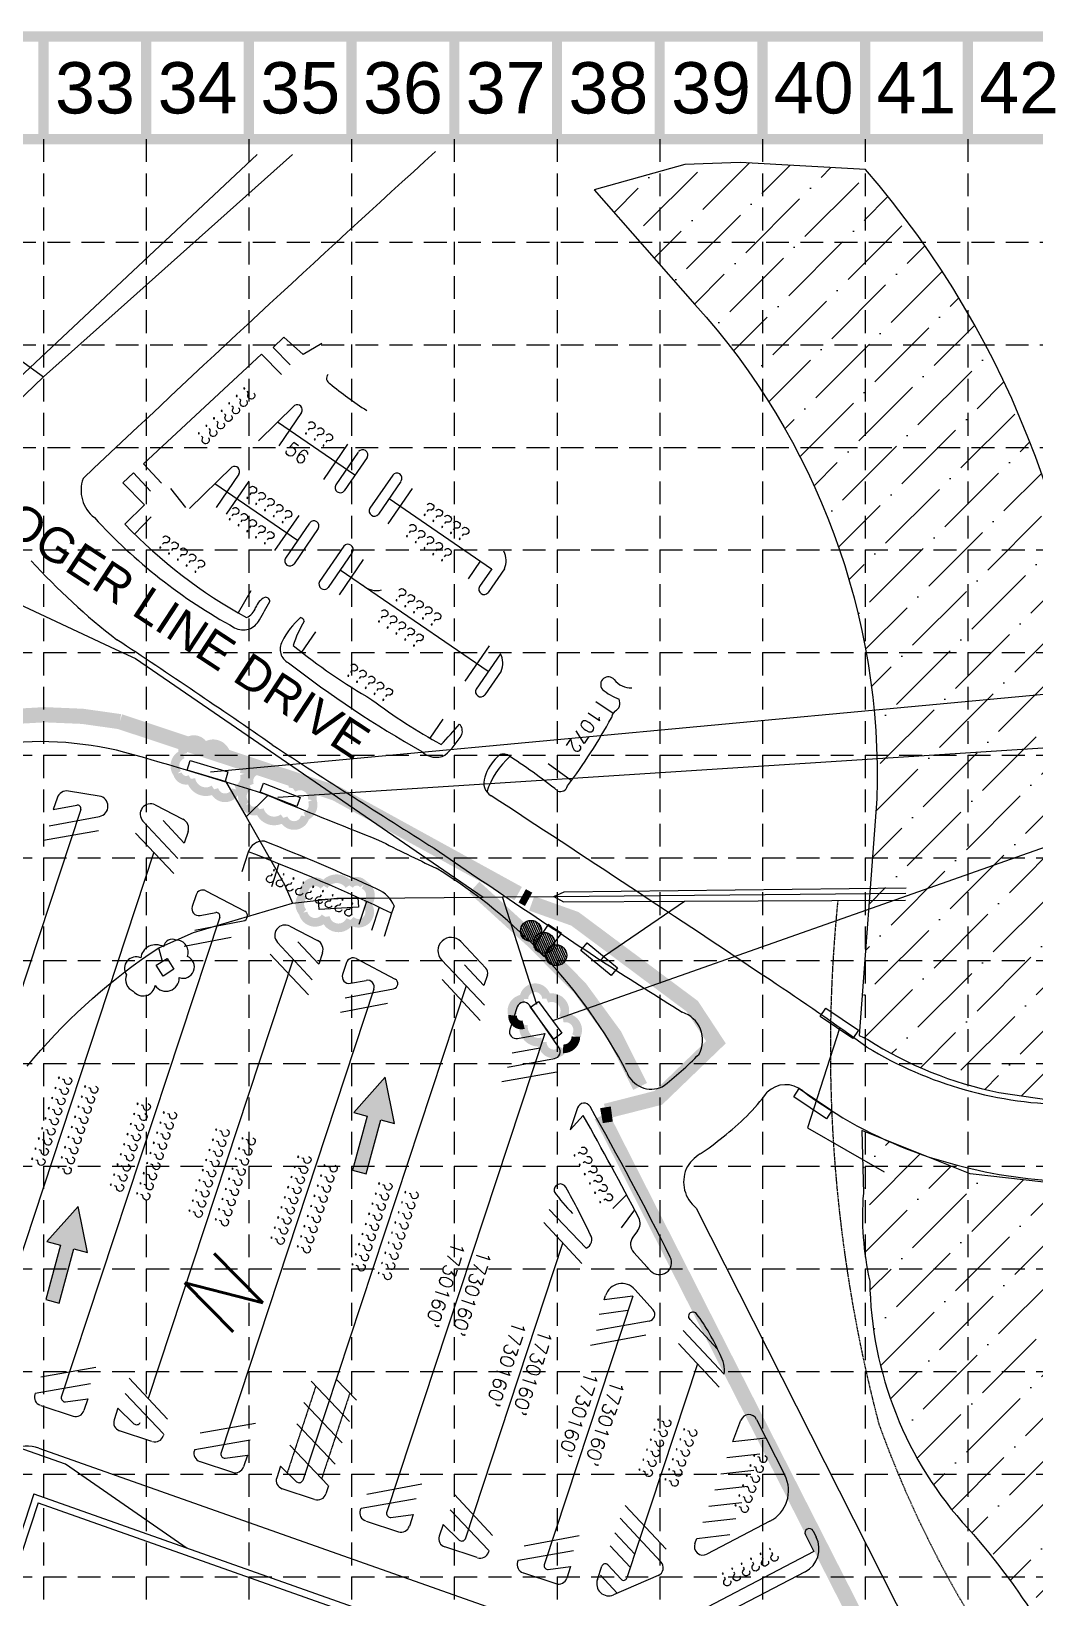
# Model space of a CAD drawing. Header units: inches. Extents: x -611 to 3716, y 461 to 3167.
# Drawn here: x 1612 to 2272, y 2138 to 3167 of the extents above; entities that cross this region are included whole.
import ezdxf
from ezdxf.enums import TextEntityAlignment as Align

# ---------------------------------------------------------------- set-up
doc = ezdxf.new("R2010")
doc.units = ezdxf.units.IN
doc.header["$MEASUREMENT"] = 0
doc.linetypes.add('DASHED', pattern=[0.75, 0.5, -0.25])
doc.linetypes.add('HIDDEN', pattern=[0.375, 0.25, -0.125])
for name, color, linetype in [('ARROWS', 250, 'Continuous'), ('BASE', 7, 'Continuous'), ('BOUNDARY', 7, 'Continuous'), ('BUILDING', 4, 'Continuous'), ('CREEK', 5, 'Continuous'), ('GRID', 254, 'HIDDEN'), ('INLET PROTECTION', 5, 'Continuous'), ('LEGEND', 7, 'Continuous'), ('LIMITS OF DISTURBANCE', 1, 'DASHED'), ('PARKING-LOTS', 6, 'Continuous'), ('ROAD', 1, 'Continuous'), ('SANDBAGS', 3, 'Continuous'), ('SILT FENCE', 200, 'Continuous'), ('STORM', 5, 'Continuous'), ('TEXT', 7, 'Continuous')]:
    doc.layers.add(name, color=color, linetype=linetype)
doc.styles.add('simplex', font='SIMPLEX.shx')
doc.styles.get("Standard").update_dxf_attribs({"font": 'ARIAL.TTF'})
pattern_1 = [(45, (-2360722.455862298, -6984939.721484509), (10.60660171779821, 38.89087296526011), [50, -10, 0, -10])]

# ---------------------------------------------------------------- blocks, each defined once
blk = doc.blocks.new('A$C3D0543C6')
at = {"layer": 'SANDBAGS'}
h = blk.add_hatch(dxfattribs=at)
h.set_pattern_fill('ANSI31', color=256, scale=10, style=0)
h.set_pattern_definition([(45, (-2362767.972804538, -6986168.289189875), (-0.8838834764831843, 0.8838834764831844), [])])
edge = h.paths.add_edge_path()
edge.add_arc((6.929130415432155, 6.929126150906086), 6.929124792056535, 0, 360)
blk.add_circle((6.929130415432155, 6.929126150906086), 6.929124792056535, dxfattribs=at)
blk = doc.blocks.new('inlet protection')
at = {"layer": 'LEGEND', "color": 170, "ltscale": 100, "const_width": 9.480976857}
blk.add_lwpolyline([(38.02917008228094, 58.52356190376901, 0.5205670505517462), (38.02917008228094, 58.52356190376901, 0.7651954600696135), (16.58303194181174, 47.72733227750343, 0.4178788784126488), (16.45018155881208, 28.30237705626849, 0.6649002420699669), (40.95814324907765, 24.56110226935417, 0.744833174426672), (68.59977433324396, 22.24033073547483, 0.9756416855879776), (85.81920006688809, 40.02779717956447, 0.5205670505517462), (81.53153503040956, 61.4561512552887, 0.5205670505517462), (65.81009028645572, 60.02759261889643, 0.5402640007904789), (38.02917008228094, 58.52356190376901)], format="xyb", close=True, dxfattribs=at)
blk = doc.blocks.new('arrow')
blk.add_lwpolyline([(-67.00679329302966, -25.35842018353742), (-59.3270347441985, -25.41938721699262), (-59.57091179542658, -56.1384215279777), (-51.89114823905948, -56.19938584448118), (-51.64727869913713, -25.48035696739953), (-43.96752265407486, -25.54132400085473), (-55.30425519266737, -2.410587189246144), (-67.00678578172392, -25.35840795725562)], close=True)
at = {"color": 254}
for points in [[(-43.96751955730906, -25.54132267721434), (-67.00679354271597, -25.35841771446121), (-55.30425158724847, -2.410596210431322), (-67.00679354271597, -25.35841771446121)], [(-59.57090883123692, -56.13841801592571), (-51.89115083610795, -56.19938633684342), (-59.32703554756517, -25.41938603537892), (-51.64727755243712, -25.48035435629663)]]:
    blk.add_solid(points, dxfattribs=at)

msp = doc.modelspace()

# ---------------------------------------------------------------- hatches: boundary and pattern name
at = {"layer": 'CREEK'}
h = msp.add_hatch(dxfattribs=at)
h.set_pattern_fill('ANSI36', color=256, scale=160, style=0)
h.set_pattern_definition(pattern_1)
edge = h.paths.add_edge_path()
edge.add_line((1982.262737578196, 3063.267120828991), (2048.478141718027, 2987.8337367672))
edge.add_arc((1705.482408959037, 2677.024300658649), 462.8699366614695, -1.7428015941678723, 42.181650678661015, ccw=False)
edge.add_line((2168.13823109767, 2662.947067044815), (2156.436864858908, 2507.360685661574))
edge.add_line((2156.436864858908, 2507.360685661574), (2162.113226007154, 2504.637630829727))
edge.add_arc((2298.794664178156, 2718.594257770339), 253.8882702140806, 237.4284291020065, 258.4959002234674)
edge.add_line((2248.159682134377, 2469.806492103045), (2306.52201758125, 2461.193707961))
edge.add_line((2306.52201758125, 2461.193707961), (2310.194182425221, 2671.868562492681))
edge.add_arc((1699.130106125916, 2675.900118000896), 611.0773754471179, 359.6219909286288, 400.9714030004275)
edge.add_line((2160.51609351371, 3076.572714300579), (2078.284964526851, 3081.211886081459))
edge.add_line((2078.284964526851, 3081.211886081459), (2041.81146128715, 3079.886408429782))
edge.add_line((2041.81146128715, 3079.886408429782), (1982.262737578196, 3063.267120828991))
h = msp.add_hatch(dxfattribs=at)
h.set_pattern_fill('ANSI36', color=256, scale=160, style=0)
h.set_pattern_definition(pattern_1)
edge = h.paths.add_edge_path()
edge.add_line((2158.224223229867, 2444.925126885537), (2159.202429086385, 2403.574727188935))
edge.add_arc((2352.254674730756, 2388.668955373519), 193.6268359028468, 175.5848908801071, 192.7901976636608)
edge.add_arc((2408.117965298186, 2348.872075625084), 244.7049511513969, 180.7184964496163, 222.6146759112214)
edge.add_arc((1908.897627182604, 1896.030557590805), 429.3122846269979, 30.75803093859912, 41.981055429487924, ccw=False)
edge.add_line((2277.820586378635, 2115.586673218896), (2612.906253859815, 1703.539303334569))
edge.add_arc((2426.992115883626, 1515.988171600821), 264.0823616109928, 4.047371712539928, 45.251140441515986, ccw=False)
edge.add_line((2690.415865377006, 1534.627429013279), (2693.005070321269, 939.180701338104))
edge.add_line((2693.005070321269, 939.180701338104), (2801.795762779882, 932.7798336309133))
edge.add_line((2801.795762779882, 932.7798336309133), (2800.02366204415, 1570.436059869965))
edge.add_arc((2487.889758992915, 1553.036876036462), 312.6184655967554, 3.190519112022231, 51.17989017312643)
edge.add_line((2683.863180793305, 1796.60354653946), (2404.975694271219, 2130.296240640943))
edge.add_arc((2662.95797350917, 2385.020856677107), 362.5458404334259, 176.3319731674437, 224.6359560549337, ccw=False)
edge.add_line((2301.154817543407, 2408.214880665903), (2229.34009861388, 2416.318260832631))
edge.add_line((2229.34009861388, 2416.318260832631), (2158.224223229867, 2444.925126885537))

# ---------------------------------------------------------------- linework, layer by layer
at = {"layer": 'BASE', "const_width": 6.749999999999972}
for points in [[(-607.1601713331671, 463.9875123155171), (3712.839828666814, 463.9875123155171), (3712.839828666814, 3163.987512315506), (-607.1601713331671, 3163.987512315506)], [(-539.8076052870474, 531.4698358649302), (3645.528406054694, 531.3527811984089), (3645.441172801909, 3096.519805207648), (-538.9570624480966, 3096.597510925556)]]:
    msp.add_lwpolyline(points, close=True, dxfattribs=at)
for points in [[(1620.339828666823, 3096.487512315506), (1620.339828666823, 3163.987512315506)], [(1687.839828666823, 3096.487512315506), (1687.839828666823, 3163.987512315506)], [(1755.339828666823, 3096.487512315506), (1755.339828666823, 3163.987512315506)], [(1822.839828666823, 3096.487512315506), (1822.839828666823, 3163.987512315506)], [(1890.339828666823, 3096.487512315506), (1890.339828666823, 3163.987512315506)], [(1957.839828666822, 3096.487512315506), (1957.839828666822, 3163.987512315506)], [(2025.339828666822, 3096.487512315506), (2025.339828666822, 3163.987512315506)], [(2092.839828666822, 3096.487512315506), (2092.839828666822, 3163.987512315506)], [(2160.339828666821, 3096.487512315506), (2160.339828666821, 3163.987512315506)], [(2227.839828666821, 3096.487512315506), (2227.839828666821, 3163.987512315506)]]:
    msp.add_lwpolyline(points, dxfattribs=at)
at = {"layer": 'BOUNDARY', "color": 7, "linetype": 'DASHED'}
for centre, major_axis, ratio, start_param, end_param in [((3109.236208269037, 2498.743205129743), (7.686256829257638, 971.6863838577386), 0.999999999519491, 1.47812573709903, 1.835533545542237), ((2838.931497158365, 2492.936579556643), (5.628227054720816, 711.578883900932), 0.9999999995194964, 1.924244759390283, 2.312225584950094)]:
    msp.add_ellipse(centre, major_axis=major_axis, ratio=ratio, start_param=start_param, end_param=end_param, dxfattribs=at)
at = {"layer": 'BUILDING', "color": 7}
for p, q in [((1613.899135242377, 2205.949844493442), (1534.265341280896, 1964.498999426702)), ((1613.899135242377, 2205.949844493442), (1979.85723237184, 2076.693140989176)), ((1616.757541831599, 2200.127137244323), (1539.967357898166, 1967.298158189247)), ((1616.757541831599, 2200.127137244323), (1875.292481031844, 2108.812382223796))]:
    msp.add_line(p, q, dxfattribs=at)
at = {"layer": 'CREEK'}
for points in [[(1982.262737578196, 3063.267120828991), (2048.478141718027, 2987.8337367672, -0.1940382369102577), (2168.13823109767, 2662.947067044815), (2156.436864858908, 2507.360685661574), (2162.113226007154, 2504.637630829727, 0.09218398368754448), (2248.159682134377, 2469.806492103045), (2306.52201758125, 2461.193707961), (2310.194182425221, 2671.868562492681, 0.1824043439076543), (2160.51609351371, 3076.572714300579), (2078.284964526851, 3081.211886081459), (2041.81146128715, 3079.886408429782)], [(2158.224223229867, 2444.925126885537), (2159.202429086385, 2403.574727188935, 0.07521366386185954), (2163.432254412161, 2345.803524467302, 0.1848705207875739), (2228.033795676143, 2183.191041799401, -0.04900886351865017), (2277.820586378635, 2115.586673218896), (2612.906253859815, 1703.539303334569, -0.1817477873857358), (2690.415865377006, 1534.627429013279), (2693.005070321269, 939.180701338104), (2801.795762779882, 932.7798336309133), (2800.02366204415, 1570.436059869965, 0.2125080893041298), (2683.863180793305, 1796.60354653946), (2404.975694271219, 2130.296240640943, -0.2139432550327082), (2301.154817543407, 2408.214880665903), (2229.34009861388, 2416.318260832631)]]:
    msp.add_lwpolyline(points, format="xyb", close=True, dxfattribs=at)
at = {"layer": 'GRID', "color": 253, "linetype": 'HIDDEN', "ltscale": 60}
for p, q in [((1620.339828666823, 3096.487512315506), (1620.339828666823, 733.6893889135363)), ((1687.839828666823, 3096.487512315506), (1687.839828666823, 733.6893889135363)), ((1755.339828666823, 3096.487512315506), (1755.339828666823, 733.6893889135363)), ((1822.839828666823, 3096.487512315506), (1822.839828666823, 733.6893889135363)), ((1890.339828666823, 3096.487512315506), (1890.339828666822, 733.6893889135363)), ((1957.839828666822, 3096.487512315506), (1957.839828666822, 733.6893889135363)), ((2025.339828666822, 3096.487512315506), (2025.339828666822, 733.6893889135363)), ((2092.839828666822, 3096.487512315506), (2092.839828666821, 733.6893889135363)), ((2160.339828666821, 3096.487512315506), (2160.339828666821, 733.6893889135363)), ((2227.839828666821, 3096.487512315506), (2227.839828666821, 733.6893889135363)), ((-537.1748190026901, 3028.76570677369), (3647.825180997293, 3028.76570677369)), ((-537.1748190026901, 2961.26570677369), (3647.825180997293, 2961.26570677369)), ((-537.1748190026901, 2893.76570677369), (3647.825180997293, 2893.76570677369)), ((-539.6601713331675, 2826.487512315508), (3645.339828666815, 2826.487512315508)), ((-539.6601713331675, 2758.987512315508), (3645.339828666815, 2758.987512315508)), ((-539.6601713331675, 2691.487512315508), (3645.339828666815, 2691.487512315508)), ((-539.6601713331675, 2623.987512315508), (3645.339828666815, 2623.987512315508)), ((-539.6601713331675, 2556.487512315508), (3645.339828666815, 2556.487512315508)), ((-539.6601713331675, 2488.987512315509), (3645.339828666815, 2488.987512315509)), ((-539.6601713331675, 2421.487512315509), (3645.339828666815, 2421.487512315509)), ((-539.6601713331675, 2353.98751231551), (3645.339828666815, 2353.98751231551)), ((-539.6601713331675, 2286.48751231551), (3645.339828666815, 2286.48751231551)), ((-539.6601713331675, 2218.98751231551), (3645.339828666815, 2218.98751231551)), ((-539.6601713331675, 2151.48751231551), (3645.339828666815, 2151.48751231551))]:
    msp.add_line(p, q, dxfattribs=at)
at = {"layer": 'INLET PROTECTION', "color": 7}
msp.add_line((1760.846739425302, 3086.480822602607), (-12.89937792066988, 1424.196523231964), dxfattribs=at)
at = {"layer": 'INLET PROTECTION', "color": 7, "ltscale": 60}
for p, q in [((2348.939628651875, 2738.043616014397), (1729.970830671195, 2680.410670875347)), ((2354.226042824386, 2701.053747594881), (1774.259790633265, 2663.804308470771)), ((2365.822749716379, 2661.849349425919), (1954.979325777791, 2516.857239402711))]:
    msp.add_line(p, q, dxfattribs=at)
at = {"layer": 'LIMITS OF DISTURBANCE', "color": 1, "ltscale": 60, "const_width": 10}
for points in [[(1932.332069713754, 2600.561534119326), (1812.478025483826, 2666.465785284061), (1670.420832971002, 2713.634240921274, 0.2752052101703392), (1425.729789564983, 2624.736710626625), (1380.971691540159, 2550.760323417715), (1421.978402290173, 2532.458228470183), (1348.926868527757, 2376.650872407539), (1278.182030386786, 2246.043675827619, -0.06778875382321313), (934.5303009585259, 1875.94888568078)], [(2127.881199387755, 1487.80951981428), (2219.001874136793, 1766.537208921514, 0.1771486563437703), (2233.844297650172, 1968.799861049029), (1987.07263308965, 2454.589754539968, -0.01165595795998581), (1993.858284554188, 2455.639462863469)]]:
    msp.add_lwpolyline(points, format="xyb", dxfattribs=at)
msp.add_lwpolyline([(1939.180148584048, 2596.79597482791), (1934.981300698146, 2599.104799093732)], dxfattribs=at)
at = {"layer": 'LIMITS OF DISTURBANCE', "ltscale": 60, "const_width": 10}
msp.add_lwpolyline([(1989.919873205072, 2457.523881646031), (2024.428849969057, 2466.314751645185), (2062.32106161609, 2502.830671712469), (2046.758183874519, 2526.498401568578), (1969.620477508999, 2583.977164990776), (1941.201315373175, 2594.120481420448)], dxfattribs=at)
at = {"layer": 'PARKING-LOTS', "color": 7}
for p, q in [((1825.025160596304, 2875.621161793927), (1774.175176890637, 2910.508349338267)), ((1820.23143795988, 2895.983301936131), (1804.302179570591, 2872.76553708817)), ((1787.318018983163, 2832.694034088412), (1732.98864514114, 2869.968363737158)), ((1755.305004855506, 2871.730802243306), (1740.312385771536, 2849.878240099765)), ((1862.588357340678, 2866.92304101497), (1846.659099126454, 2843.705275863272)), ((1847.478781252824, 2860.216167996356), (1914.778871531553, 2814.04288131671)), ((1691.130920334606, 2848.130796702213), (1680.107302281504, 2836.899326257349)), ((1788.137701344217, 2849.204925976442), (1772.208443133309, 2825.987160828474)), ((1830.494620666811, 2820.144664997525), (1814.565362276106, 2796.926900148636)), ((1815.385044640931, 2813.437792038515), (1912.596661360348, 2746.742787070037)), ((1907.431160851287, 2819.084003095686), (1899.466531593054, 2807.47512061587)), ((1756.632404305929, 2799.618427094082), (1748.230483268695, 2785.090594235211)), ((1799.108316050642, 2772.60350526109), (1789.987231624506, 2759.175605065527)), ((1913.213579936057, 2763.392791340115), (1897.284321780983, 2740.175026247105)), ((1983.269733835318, 2726.768107343599), (1994.676493553663, 2719.095914780447)), ((1882.810179897685, 2715.304043118544), (1874.203925611449, 2702.7767919847)), ((1952.015116883447, 2686.192993319076), (1967.418530091448, 2674.929226335386)), ((1644.733607498322, 2655.827257049879), (1536.987889292049, 2329.140639349318)), ((1624.049862861709, 2645.086850698713), (1657.105233504943, 2651.283715467247)), ((1620.335127261483, 2635.733834316911), (1656.391864810757, 2642.103478707589)), ((1705.994812643103, 2613.815732626371), (1680.802192209027, 2640.386253690476)), ((1692.809844990974, 2627.7218468796), (1587.685238545328, 2308.98247904263)), ((1754.851565265069, 2627.721058428333), (1750.587086538725, 2614.791095227078)), ((1775.071000699728, 2620.201847762902), (1770.088251863968, 2605.094079752328)), ((1832.598198913968, 2595.395373080805), (1827.591188639625, 2580.214043400615)), ((1736.108207511083, 2585.129850079995), (1632.000813102926, 2269.474684095492)), ((1840.884727161229, 2591.541370334713), (1835.874157819345, 2576.349249827782)), ((1849.150527393383, 2587.624520249734), (1844.136389785649, 2572.421580424995)), ((1719.745960759712, 2576.625209999863), (1751.623394908879, 2582.601247743336)), ((1712.687755043417, 2566.091705138293), (1743.609242905114, 2571.888532706631)), ((1796.980102037006, 2543.848046915389), (1774.097158750072, 2568.494133405386)), ((1784.331723384592, 2557.470990039629), (1689.091696602765, 2268.701814330213)), ((1794.401722452806, 2534.12024499752), (1769.209102018729, 2560.690766061624)), ((1881.917196049515, 2556.962559026473), (1910.139690853526, 2527.196445654476)), ((1882.368691062476, 2544.039164562289), (1907.432295616438, 2517.044395734445)), ((1837.533491736393, 2537.661546848116), (1736.88476535053, 2232.493113061078)), ((1898.029659793728, 2539.968830422396), (1790.759611513215, 2214.724451345981)), ((1818.554436227147, 2532.089783456827), (1850.43187014625, 2538.065821435927)), ((1815.43946776391, 2522.645152789059), (1846.360955797006, 2528.441980064956)), ((1949.84520425266, 2508.711615705078), (1845.867381543626, 2193.449312844131)), ((1931.92963921706, 2505.352998816763), (1949.84520425266, 2508.711615705078)), ((1925.344154116319, 2486.397082707724), (1956.265641977554, 2492.193910277003)), ((1928.459122704489, 2495.841713500327), (1946.730235665436, 2499.266984913406)), ((1921.629418577613, 2477.044066387408), (1957.686156185561, 2483.413710835839)), ((1994.544861289578, 2393.468665943157), (2003.598575978546, 2402.56212429993)), ((2008.823048960376, 2392.619191564358), (2000.020947026132, 2380.926141651588)), ((1949.159386417081, 2384.313553276284), (1974.222990733519, 2357.318784690698)), ((1897.587233862833, 2176.391397482007), (1961.70594334013, 2370.800277465733)), ((2007.593353921779, 2336.058312308453), (1949.307086003666, 2159.33348242083)), ((1988.820288669313, 2333.473498839073), (1989.790287245504, 2336.414547835627)), ((2007.593353921779, 2336.058312308453), (1988.820288669313, 2333.473498839073)), ((2018.42512717943, 2319.487721498698), (1983.787493754602, 2313.368770892027)), ((2004.427735487025, 2326.460110051728), (1985.654670464631, 2323.87529634766)), ((2016.129496057605, 2310.385398776974), (1979.924068595213, 2303.597995420748)), ((2037.692121112758, 2304.798267261307), (2064.512691219734, 2276.168839921251)), ((1618.477479677875, 2283.001842660059), (1654.768624241164, 2289.366170824357)), ((2050.218978282348, 2291.426562483078), (2003.807568838845, 2150.706479293868)), ((1614.923747311691, 2272.226873540825), (1651.21489205383, 2278.591201405113)), ((1701.740075192265, 2255.078871146377), (1676.676470640203, 2282.073639977023)), ((1821.337641091728, 2253.554359164425), (1796.145020649722, 2280.124880235165)), ((1825.957493103363, 2267.56181929365), (1812.772525453596, 2281.467933548738)), ((1634.826443214603, 2266.396867786468), (1649.431506956657, 2268.407800307421)), ((1699.161695608534, 2245.351069228503), (1673.969075173981, 2271.921590291673)), ((1816.717789069786, 2239.546899038097), (1791.525168755904, 2266.117420221441)), ((1679.762467277079, 2252.060621840211), (1669.219408892466, 2262.365749316432)), ((1723.361431805288, 2246.020271981529), (1759.652576316424, 2252.384600081451)), ((1812.097936936551, 2225.539439264769), (1786.905316744738, 2252.109960092212)), ((1719.729259008163, 2235.23115401925), (1719.462768095676, 2234.423149232894)), ((1719.807699556441, 2235.245302501738), (1756.098844129559, 2241.609630662203)), ((1807.4780849254, 2211.531979137418), (1782.285464728848, 2238.102499959264)), ((2073.463195920154, 2240.416923641181), (2095.182871729856, 2242.848923041904)), ((1739.710395528809, 2229.41529680317), (1754.315459267078, 2231.426229320397)), ((1786.657363586782, 2213.931544239942), (1776.114305085649, 2224.236671586567)), ((2069.506024655103, 2229.806611545474), (2091.225700405185, 2232.238610887514)), ((2065.548853569387, 2219.196299151631), (2087.268529082399, 2221.628298734047)), ((1832.823249747006, 2205.872326554898), (1869.028676849794, 2212.65973003322)), ((1915.462593855259, 2178.616739671776), (1890.398989300351, 2205.611508498689)), ((2061.591682248501, 2208.585987000967), (2083.311357995751, 2211.01798634115)), ((1828.803593056647, 2196.465444221262), (1828.445383991158, 2195.379349199525)), ((1829.108514204515, 2196.519310230856), (1865.165251753327, 2202.888954622477)), ((1912.884214271522, 2168.888937752964), (1887.691594067994, 2195.459458583316)), ((2002.625692584044, 2198.41993601629), (2029.615858030628, 2169.609475309482)), ((2057.634510983457, 2197.975674906199), (2079.354186672488, 2200.407674186749)), ((1848.693011425238, 2190.371496770733), (1863.298075163023, 2192.382429286087)), ((1893.484985932615, 2175.598490372242), (1882.941927435274, 2185.903617723532)), ((1999.453900100092, 2189.91545037991), (2026.158780424077, 2161.409515184454)), ((2053.67733959313, 2187.365362701622), (2075.397015403763, 2189.7973621014)), ((1936.262954565249, 2171.756496010451), (1972.468381668961, 2178.543899486887)), ((1995.899854170552, 2180.386032896113), (2008.988380590046, 2166.414778078962)), ((2049.720168329025, 2176.755050606848), (2071.439844137311, 2179.187050006644)), ((1913.097260785464, 2168.664238758419), (1912.739051720445, 2167.578143736679)), ((1932.243297809218, 2162.349613624752), (1931.885088810325, 2161.263518653193)), ((1932.548218846739, 2162.403479988276), (1968.604956572494, 2168.773124076145)), ((1992.728061860733, 2171.881546956943), (2006.087950015564, 2157.620629196363)), ((1952.132716360334, 2156.255665863854), (1966.737779923531, 2158.266598683879)), ((1986.334250524848, 2152.559390270553), (1997.488411382688, 2140.652960314441)), ((1991.154414288849, 2159.304333664963), (1999.996563369649, 2149.865844291907))]:
    msp.add_line(p, q, dxfattribs=at)
at = {"layer": 'PARKING-LOTS', "color": 7, "linetype": 'HIDDEN'}
for p, q in [((1799.288916568904, 2276.80903019995), (1780.527234500556, 2219.923331151521)), ((1821.636282440691, 2272.119376881014), (1803.156874262728, 2216.089536724782))]:
    msp.add_line(p, q, dxfattribs=at)
at = {"layer": 'PARKING-LOTS', "color": 7}
for centre, major_axis, ratio, start_param, end_param in [((1839.193764350953, 2813.111468398578), (9.423643645868344, 9.423643645868344), 0.9999999999924051, 3.187651069941409, 4.182015841548559), ((1300.172886909141, 1439.78713442051), (10.23190766036568, 1272.321666248186), 0.9999999995193785, -0.4380722652129436, -0.357489512701417), ((1634.699710740467, 2269.116480805954), (1.925143774068052, 1.925143774068052), 0.9999999999923395, 2.224243655448962, 3.973556652851088), ((1681.482270719737, 2254.171222072717), (1.925143774067996, 1.925143774067996), 0.999999999992539, 3.243265909862728, 4.992578906989898), ((1739.583662746285, 2232.134910009136), (1.925143774068163, 1.925143774068163), 0.9999999999923096, 2.224243655448959, 3.973556652851019), ((1788.377166798891, 2216.042144706201), (1.925143774068153, 1.925143774068153), 0.9999999999923641, 3.243265909862681, 4.992578906990039), ((1848.566278946356, 2193.091109783684), (1.925143774068178, 1.925143774068178), 0.9999999999924392, 2.224243655449021, 3.97355665285103), ((1895.204789382724, 2177.709090597178), (1.925143774067994, 1.925143774067994), 0.9999999999925341, 3.243265909862729, 4.992578906990084), ((1952.005983461411, 2158.97527943037), (1.925143774068157, 1.925143774068157), 0.9999999999923899, 2.224243655449008, 3.973556652851063), ((2001.652574754519, 2151.41722588443), (1.604549629947093, 1.604549629947093), 0.9999999999925143, 3.108982804796948, 5.179207608071144)]:
    msp.add_ellipse(centre, major_axis=major_axis, ratio=ratio, start_param=start_param, end_param=end_param, dxfattribs=at)
at = {"layer": 'ROAD', "color": 7}
for p, q in [((1778.204461844565, 2966.320211343999), (1771.235159839877, 2959.460313437688)), ((1790.984214915641, 2954.908474607733), (1778.204461844565, 2966.320211343999)), ((1763.505276212536, 2955.21430227093), (1685.956128487539, 2883.074261135426)), ((1776.695082227582, 2941.814140511141), (1763.505276212536, 2955.21430227093)), ((1771.235159839877, 2959.460313437688), (1782.355975734992, 2948.162138795024)), ((1803.31404785784, 2962.177974952216), (1790.984214915641, 2954.908474607733)), ((1785.310989286398, 2921.469351757752), (1761.614768201001, 2898.14511393661)), ((1789.942563974192, 2916.76391106142), (1774.949944820311, 2894.911348863971)), ((1697.838952810756, 2870.300455173526), (1685.956128487539, 2883.074261135426)), ((1827.139248627842, 2890.735653754538), (1812.383765650532, 2869.228730263278)), ((1832.989789855021, 2887.230044275616), (1817.997170648979, 2865.377482012852)), ((1679.473095873554, 2877.043424657062), (1672.530521902972, 2870.585099819031)), ((1690.565567315031, 2865.119232700145), (1679.473095873554, 2877.043424657062)), ((1744.124457537377, 2880.929366157577), (1716.359140264415, 2853.599908817734)), ((1748.756032224232, 2876.223925461253), (1733.763413012139, 2854.371363205109)), ((1849.830005328683, 2875.676299037917), (1834.837386120264, 2853.823736771415)), ((1672.530521902972, 2870.585099819031), (1686.754821088002, 2856.133946423644)), ((1855.20627427994, 2871.479411699991), (1840.450791357652, 2849.972488279659)), ((1686.754821088002, 2856.133946423644), (1673.736691986845, 2843.320175904259)), ((1795.045512003773, 2843.957277800549), (1779.353389907938, 2821.0851513001)), ((1800.896053418201, 2840.451668014977), (1784.966794907318, 2817.233903048727)), ((1817.736268654802, 2828.897923018594), (1801.807010381919, 2805.680157811021)), ((1823.112537661058, 2824.701035748778), (1807.42041562023, 2801.828909317378)), ((1914.915701008841, 2813.949005269752), (1906.951071757129, 2802.340122783312)), ((1923.250239243429, 2814.063957457626), (1912.564476994501, 2798.488874289677)), ((1920.698120096815, 2758.257793503827), (1904.768861586855, 2735.040028535692)), ((1921.068029372223, 2746.763863032051), (1910.382266823296, 2731.188780043004)), ((1656.945525130718, 2664.693624976212), (1636.754503667624, 2667.983121861377)), ((1629.194880072325, 2663.39641861569), (1626.71337770469, 2655.872466307876)), ((1626.71337770469, 2655.872466307876), (1642.16049691897, 2658.768325725446)), ((1693.796367849162, 2658.87334748996), (1711.982660027693, 2649.5054811463)), ((1708.573191930636, 2623.54353472875), (1685.690248882172, 2648.18962097742)), ((1712.848805118859, 2633.79745820172), (1699.050867974193, 2648.658533894577)), ((1715.330307595927, 2641.321410633552), (1712.848805118859, 2633.79745820172)), ((1720.623373173714, 2599.759720352804), (1718.070256479224, 2592.018632537779)), ((1727.041699184794, 2602.357125998185), (1752.577473406321, 2588.960905191848)), ((1723.216477631879, 2586.136495193264), (1733.535096930798, 2588.070918756509)), ((1850.76016858971, 2592.504976602001), (1849.150527393383, 2587.624520249734)), ((1782.203277779051, 2579.177859979409), (1800.389569837872, 2569.809993518383)), ((1801.255714987243, 2554.101970631559), (1787.457777904559, 2568.963046384959)), ((1894.626866250861, 2569.013128148151), (1911.081682638354, 2551.658321956837)), ((1803.737217406092, 2561.625923003758), (1801.255714987243, 2554.101970631559)), ((1819.431848466077, 2555.224294112567), (1816.878731950444, 2547.483205998469)), ((1825.850174594494, 2557.82169939739), (1851.38594864001, 2544.425478893858)), ((1897.007731362511, 2553.774347680318), (1909.833442937708, 2540.247138739112)), ((1822.024953040647, 2541.601068593415), (1832.387270584677, 2543.543684192623)), ((1912.098313501443, 2547.114260094803), (1909.833442937708, 2540.247138739112)), ((1931.684385398725, 2526.094942044813), (1926.783418066283, 2511.235136161262)), ((1959.158478443677, 2499.241188289503), (1939.723443313693, 2527.260082527354)), ((1971.307455846399, 2459.701125140303), (1966.5749104222, 2445.224675501107)), ((1966.5749104222, 2445.224675501107), (1975.07923402689, 2454.656541377555)), ((1952.729285643734, 2392.995604985984), (1976.930386258876, 2367.470834432858)), ((2049.271662188679, 2393.849978722879), (2242.559085879554, 2011.980246171503)), ((2010.843883025661, 2378.86902731706), (2007.765219826967, 2374.820857930064)), ((2008.266124807324, 2364.609856524725), (2019.3616394544, 2352.65715669048)), ((2021.021666560441, 2326.978686137168), (2009.030363434714, 2340.415346490883)), ((2045.047562242176, 2320.727139748085), (2063.417515703153, 2301.118263297555)), ((2040.863913359656, 2313.302753139941), (2067.684483403688, 2284.673325736532)), ((1614.845306938947, 2272.212724754596), (1614.578815781476, 2271.404720217131)), ((1649.431506956657, 2268.407800307421), (1646.903723605269, 2260.743523114585)), ((1618.482749495038, 2264.143630146399), (1639.739372801801, 2257.132904682097)), ((1669.219408892466, 2262.365749316432), (1666.691625241095, 2254.701472304376)), ((2089.04986663449, 2254.965640059182), (2107.5834400453, 2218.349648244057)), ((1691.558866976751, 2240.526396160907), (1670.302243611314, 2247.537121567457)), ((1699.37474212247, 2245.126370233019), (1699.01653305745, 2244.040275211279)), ((2073.463195920154, 2240.416923641181), (2078.673065690618, 2254.38607964837)), ((1617.168738374016, 2236.080270702593), (1998.101005501352, 2101.534677840697)), ((1723.366701750563, 2227.16205910441), (1744.623324878007, 2220.151333940122)), ((1754.315459267078, 2231.426229320397), (1751.787675673561, 2223.761952381124)), ((1776.114305085649, 2224.236671586567), (1773.586521788329, 2216.572394462788)), ((1798.453763294845, 2202.39731855306), (1777.197140166477, 2209.408043719233)), ((1807.691131202266, 2211.307280382311), (1805.91142937082, 2205.911197599714)), ((1832.349317881677, 2188.11825882692), (1853.605941009113, 2181.107533661694)), ((1863.298075163023, 2192.382429286087), (1860.770291811642, 2184.718152094189)), ((1882.941927435274, 2185.903617723532), (1880.414143904097, 2178.239340830714)), ((2097.831753772836, 2187.982643779709), (2056.4021640726, 2166.372793019952)), ((2048.463284417636, 2173.384983920867), (2049.720168329025, 2176.755050606848)), ((2121.126271773073, 2179.031936789794), (2126.695040344354, 2168.029957709131)), ((2126.187769031429, 2181.59386755242), (2128.231863951052, 2177.555436110435)), ((1905.281385640684, 2164.064264686299), (1884.024762274316, 2171.074990093795)), ((2126.695040344354, 2168.029957709131), (2037.998655185404, 2121.765545349929)), ((1935.789022465227, 2154.002428526587), (1957.04564576866, 2146.991703056677)), ((1966.737779923531, 2158.266598683879), (1964.209996626211, 2150.6023215601)), ((1984.435307109281, 2149.646291318002), (1987.343408987758, 2158.463698369649)), ((2024.28507439696, 2152.330481321659), (1995.049583686867, 2139.590161419013)), ((2120.918099259916, 2154.78018277052), (2052.34249778488, 2119.010856683954))]:
    msp.add_line(p, q, dxfattribs=at)
for centre, major_axis, ratio, start_param, end_param in [((4878.979465454338, -496.3994380394001), (6549.299483918086, 6152.717864840961), 0.5196391815262469, 1.541043503993338, 1.576222738367657), ((1809.978389299703, 2939.187951649259), (2.595100749453382, 2.595100749453382), 0.9999999999924193, 1.586180080831527, 3.520370748988051), ((1981.766702476059, 3147.974387198529), (2.104965560276652, 273.8946789432496), 0.9999999995195723, 2.464518475303406, 2.574179435494102), ((1787.017293382018, 2918.516715837332), (2.41138266927364, 2.41138266927364), 0.9999999999924281, 4.957960458942643, 7.592588296645181), ((1830.064519211618, 2888.982848985266), (2.411382669273705, 2.411382669273705), 0.9999999999926487, 4.95796045894281, 7.976560731313874), ((1667.739056144005, 2865.691105853211), (0.1802741615421213, 22.79982296279885), 0.9999999995194626, 1.232122989090644, 2.489098251617767), ((1745.83076157053, 2877.976730174739), (2.411382669273647, 2.411382669273647), 0.999999999992447, 4.957960458942762, 7.59258829664511), ((1852.518139689265, 2873.577855484889), (2.411382669273361, 2.411382669273361), 0.9999999999927868, 4.957960458942843, 7.97656073131389), ((1815.309036292057, 2867.475925553644), (2.411382669273889, 2.411382669273889), 0.9999999999924697, 1.816367805352974, 4.834968077724017), ((1837.762656704987, 2852.070932003075), (2.411382669273361, 2.411382669273361), 0.9999999999927868, 1.816367805353049, 4.834968077724097), ((1916.7068474047, 3087.872981404413), (2.826662005409749, 356.1285612407978), 0.9999999995194908, 2.318914990912157, 2.649314641859323), ((1918.896907229794, 3080.191349260196), (2.720249883216797, 340.8872015820364), 0.9999999995194779, 2.346979864792019, 2.643694379700865), ((1797.970782774805, 2842.204472725565), (2.411382669273705, 2.411382669273705), 0.9999999999926487, 4.95796045894281, 7.976560731313874), ((1820.424403245477, 2826.799479233695), (2.411382669273373, 2.411382669273372), 0.9999999999928524, 4.957960458942972, 7.976560731313898), ((1911.154445134609, 2819.427596132721), (9.356197243042214, 9.356197243042214), 0.9999999999923854, 5.080410195206868, 5.979507884509534), ((1944.504471766363, 3123.352228825245), (3.607697292594053, 450.3892967565738), 0.9999999995194893, 2.320114569113038, 2.489888450081481), ((1782.278660316642, 2819.332346833626), (2.411382669273966, 2.411382669273966), 0.9999999999923685, 1.816367805352836, 4.834968077724005), ((1804.732281025308, 2803.927353099494), (2.411382669273978, 2.411382669273977), 0.9999999999924343, 1.816367805352966, 4.834968077724013), ((1909.876342340912, 2800.587318014978), (2.41138266927346, 2.41138266927346), 0.9999999999928174, 1.816367805353171, 4.834968077724101), ((1771.208764046783, 2784.364563104448), (8.638085890654567, 8.638085890654567), 0.9999999999922476, 1.252688398029539, 2.00181658381437), ((1411.722728371351, 2987.914104606115), (287.9493915824473, 287.9493915824473), 0.9999999999902441, 4.963624484922983, 4.997280965654959), ((1766.365287782059, 2792.716472813509), (1.865548729871608, 1.865548729871608), 0.9999999999923511, 5.415887935532529, 7.32123333040191), ((1751.582902966711, 2785.710920781164), (8.345995376433025, 8.345995376433025), 0.9999999999924164, 3.424372934187784, 5.048920298370749), ((1749.349182931933, 2792.044351455836), (7.74763806026965, 7.747638060269649), 0.9999999999923812, 4.335929419930459, 5.178357319116072), ((1824.159166454839, 2742.424032535756), (37.31542324225893, 37.31542324225893), 0.9999999999924656, 1.507730403331426, 1.887121014253838), ((1788.731542380069, 2779.079403772097), (2.11179383268587, 2.111793832685869), 0.9999999999925971, 5.66314942874519, 6.887399327855698), ((1857.853605540563, 2739.513094919008), (54.69888672284563, 54.69888672284563), 0.9999999999924167, 1.811871331000868, 2.039305861316136), ((-968.0885885050471, -1239.524025771243), (40.8588005494452, 4796.415538708822), 0.9999999995192611, -0.5991887701867823, -0.5734515629846717), ((1786.100222461416, 2761.324626403499), (7.272937872583162, 7.272937872583162), 0.9999999999924053, 1.853491216885294, 3.442398461921386), ((2049.661325453461, 3094.525928097235), (3.319574180998564, 424.1219808452679), 0.9999999995195341, 2.473600021038494, 2.621973547735786), ((2225.769450563368, 3327.184133229043), (5.752957515282909, 726.6994617534219), 0.9999999995194939, 2.491432257385281, 2.636339334181734), ((1908.972235263388, 2752.127501705268), (9.356197243042208, 9.356197243042208), 0.9999999999923844, 5.080410195206867, 5.979507884509571), ((1991.567484199483, 2738.017475218473), (3.569389457106916, 3.569389457106916), 0.9999999999952043, 6.188826277304582, 9.32450017420146), ((2006.538907686235, 2749.625989084208), (9.828938779950624, 9.828938779950622), 0.9999999999923626, 3.004305699412813, 3.965112965134468), ((1907.694132470637, 2733.287223588457), (2.411382669273746, 2.411382669273746), 0.9999999999926203, 1.816367805352861, 4.834968077724077), ((2012.557831652152, 2764.390556316064), (27.33300952174086, 27.33300952174086), 0.9999999999922325, 3.227089344036306, 3.557821840846116), ((2053.369927034415, 3013.749267952602), (2.843014004379258, 358.8819502415413), 0.9999999995194949, 2.499548274050568, 2.65071710069021), ((2000.259778440663, 2715.340593991562), (4.757914617241843, 4.757914617241841), 0.9999999999923948, 1.503608029002259, 2.247011662883387), ((1993.224456556404, 2725.772944273087), (4.218446264933624, 4.218446264933624), 0.9999999999923823, 4.379350337401062, 5.942628158224849), ((1617.876233195624, 2475.77578744704), (1.778048719435945, 224.680308485519), 0.999999999519499, -0.243107211931257, 0.5510190305568199), ((1714.64940863134, 2860.299178394556), (164.3975070077439, 164.3975070077439), 0.9999999999923277, 4.728575557563464, 4.806112406512906), ((1888.844496961227, 2707.28860295922), (4.793652049058164, 4.793652049058164), 0.9999999999923161, 5.170806613870041, 6.26792223345366), ((1665.361566020665, 2895.808792853411), (2.954505408372617, 374.1890742960057), 0.9999999995195055, 4.076807411708524, 4.219268406469596), ((6625.21647878475, 10183.55630184422), (51.39140028126055, 8921.492887614446), 0.9999999995204772, 2.572003311354742, 2.586143616216763), ((1849.478279425259, 2731.266330105131), (37.28587828530227, 37.28587828530227), 0.9999999999922443, 4.645600091802014, 4.978780442578812), ((946.8410695368699, 96.11692099734076), (21.34660747918077, 2697.00561027874), 0.9999999995194876, -0.3007433277096923, -0.2649513616673784), ((1878.299365132785, 2703.228520154849), (9.233936736730302, 9.233936736730302), 0.9999999999924418, 3.133566202221829, 4.395196346415084), ((1939.898479082701, 2668.111324161869), (21.80742458791803, 21.80742458791803), 0.9999999999923667, 1.550856950008583, 2.057349802098192), ((1962.121185939961, 2651.225234347618), (0.417669001009186, 52.91781040140064), 0.999999999519503, 0.7368007694487249, 1.269146358922293), ((1922.817028409768, 2686.623314024156), (4.016174812374445, 4.016174812374445), 0.9999999999923866, 0.3440845262535815, 1.640688810015432), ((1698.925885117447, 2342.067530113437), (3.329938068291813, 416.524169915801), 0.9999999995194693, -0.6641911526156796, -0.5664036195412798), ((1919.397327727963, 2673.360934750809), (6.898292173418807, 6.898292173418807), 0.9999999999924412, 1.952712955605969, 3.414022175818961), ((1635.6598616717, 2661.264179131807), (4.81364888984147, 4.81364888984147), 0.9999999999924057, 0.6238982601717876, 2.03761495448136), ((1960.082526755592, 2672.430670068697), (3.381172347365085, 3.381172347365085), 0.9999999999924162, 3.545611584025963, 5.258104030952739), ((1642.578613765686, 2656.538003526859), (1.604549629947247, 1.604549629947247), 0.9999999999922767, 5.179207608071049, 7.253901691992706), ((1655.850883076113, 2657.974682187951), (4.81364888984143, 4.81364888984143), 0.9999999999923959, 4.112309038402866, 6.907083567351412), ((1690.679034062059, 2652.821516211274), (4.813648889841679, 4.813648889841679), 0.9999999999923234, 0.3097389946277519, 3.104513522973967), ((4345.471768844481, 8961.727347785683), (30.27771001118936, 6803.76844811802), 0.9999999995230358, 2.757223485463649, 2.76900453359778), ((-11681.48198088436, -18119.30263789227), (322.1274658290699, 24834.07728079853), 0.9999999995172781, -0.5751634682327613, -0.5663210431397216), ((1708.865325937402, 2643.453650058746), (4.813648889841634, 4.813648889841634), 0.9999999999922812, 5.179207608071156, 6.592924301807381), ((2391.323511822548, 3716.958611606713), (10.24664121292518, 1213.339140715204), 0.9999999995190925, 2.67884970350438, 2.713617939034108), ((1764.427735519985, 2625.060499595548), (7.027859208025032, 7.027859208025031), 0.9999999999923644, 0.6679455049733475, 2.085198049048789), ((1304.167394537757, 1449.184707386466), (9.926699610963073, 1272.324084199424), 0.9999999995195945, -0.4268585487659207, -0.3633102612911103), ((7184.89643500687, 10410.26308554857), (86.40039565962725, 9417.669167819822), 0.9999999995189836, 2.552048655492248, 2.566532212608231), ((1697.462770165164, 2322.57540326401), (2.733221794840878, 345.8431216153214), 0.9999999995194964, -1.080062145682661, -0.5427547352418436), ((1724.933360754546, 2598.338227525631), (3.209099259894784, 3.209099259894784), 0.999999999992272, 0.3022600662400336, 2.037614954481253), ((1832.545562520384, 2584.97242578693), (13.93756069359631, 13.9375606935963), 0.9999999999924163, 5.889915040691398, 6.682797607126117), ((1722.380244052134, 2590.59713971818), (3.209099259894317, 3.209099259894317), 0.9999999999923953, 2.037614954481398, 4.112309038402888), ((1733.953213663833, 2585.840596431119), (1.604549629947257, 1.604549629947257), 0.999999999992235, 5.179207608071222, 7.253901691992824), ((1750.996219609246, 2585.946731251312), (2.406824444921089, 2.406824444921089), 0.9999999999920609, 4.112309038403058, 6.585445373419619), ((1779.085943929958, 2573.126028639239), (4.813648889841717, 4.813648889841716), 0.9999999999923858, 0.3097389946277347, 3.104513522973969), ((1797.272236102922, 2563.758162304073), (4.813648889841607, 4.813648889841607), 0.9999999999923304, 5.179207608071186, 6.592924301807367), ((1888.272031269189, 2562.98784346665), (6.1922525555539, 6.192252555553899), 0.9999999999924637, 6.256572252370567, 9.39816490596036), ((1823.741836222927, 2553.802800983527), (3.209099259894408, 3.209099259894407), 0.9999999999923569, 0.302260066239963, 2.037614954481367), ((6983.201306060421, 10343.94738876932), (147.1079751573425, 9251.269420088653), 0.9999999995156765, 2.5874888707905, 2.593878507763216), ((1821.188719520516, 2546.061713176076), (3.209099259894329, 3.209099259894329), 0.9999999999923561, 2.037614954481366, 4.112309038402906), ((1833.223504100203, 2539.083039621266), (3.209099259894316, 3.209099259894315), 0.9999999999923904, 5.179207608071189, 7.253901691992635), ((1849.804694842935, 2541.411304953323), (2.406824444920405, 2.406824444920405), 0.9999999999926454, 4.112309038402671, 6.58544537341945), ((1907.788325923913, 2548.535752923828), (3.209099259894395, 3.209099259894394), 0.9999999999923448, 5.179207608071155, 6.256572252370553), ((1037.232871198168, 946.5188627900011), (15.46200738198363, 1917.311059327677), 0.9999999995194386, -0.6185479219696234, -0.5780952514229145), ((1935.994373271507, 2524.673449030351), (3.209099259894246, 3.209099259894245), 0.9999999999924213, 6.104232113062534, 8.320800261660995), ((2034.225605237513, 2504.22665121052), (0.1523349493278948, 19.28513168706177), 0.9999999995194956, 4.226766413416678, 5.979752508258893), ((1931.093405642867, 2509.813643331306), (3.209099259894528, 3.209099259894528), 0.9999999999923068, 2.037614954481362, 4.112309038402929), ((1955.429408398756, 2496.654554802851), (3.209099259894309, 3.209099259894309), 0.9999999999924623, 4.112309038402838, 6.104232113062541), ((1905.766023794035, 2634.167020344254), (1.587022268502397, 201.2305269444442), 0.999999999519505, 3.79559453962703, 3.957252728725125), ((2296.425585682934, 2721.887815594279), (2.05671347225157, 259.9550311394497), 0.9999999995194957, 2.604199179401117, 3.146764869944259), ((2019.939285330787, 2489.312431981975), (0.1373262228389033, 17.29335542308054), 0.9999999995194725, 1.942990254965537, 3.565579639390099), ((2108.144180369451, 2457.491128337152), (0.1378620684188154, 17.45425310941658), 0.999999999519521, -0.6910461578309436, 0.7780180681223348), ((1975.621150366014, 2458.290920262543), (3.209099259894566, 3.209099259894565), 0.9999999999923405, 6.014569221175367, 8.323418254902414), ((1978.89369628142, 2556.971860216337), (1.151146154129193, 145.8463150116072), 0.9999999995194887, 3.79800686815153, 4.081565546837188), ((2295.534084781896, 2706.496591201769), (2.313272904365274, 294.2015993833598), 0.9999999995195277, 2.507513051487576, 2.795592039381505), ((177.1709030867008, 1436.529152550919), (16.46913714190603, 2066.104188349209), 0.9999999995195378, -1.084631660876435, -1.047565803491172), ((183.2106985150327, 1439.669742064555), (16.41738737530603, 2066.104600204045), 0.999999999519519, -1.100330564852064, -1.046068358651483), ((1970.325924635034, 2553.914681723851), (105.2474528255758, 105.2474528255758), 0.9999999999928735, 4.507646413298644, 4.633827734053755), ((2302.334167433738, 2731.453388192456), (2.527996365333143, 319.9756475027754), 0.9999999995195322, 2.802721939151524, 3.276435500131569), ((2063.182337345659, 2411.048556687069), (0.1757971791143805, 22.11938206296618), 0.9999999995195269, 1.177333196472325, 2.469439974440672), ((2065.194328550568, 2407.911563497708), (17.87940679339897, 17.87940679339897), 0.9999999999922841, 1.335459000828588, 1.871575710251923), ((1959.981806166827, 2405.547166916733), (2.921863587209684, 2.921863587209684), 0.9999999999923901, 6.00688305887011, 8.81759698614807), ((2042.055235517375, 2464.76005087551), (74.20772398708523, 74.20772398708523), 0.9999999999922424, 2.964167384243077, 3.14536814449671), ((1604.901859590979, 2202.212042230427), (3.188552872485188, 413.2979672888765), 0.9999999995193705, -1.127729359667925, -1.043127810738387), ((2004.522217032664, 2383.676701901089), (5.615923704814856, 5.615923704814856), 0.9999999999924151, 4.847595049074839, 5.975980871916205), ((1974.633754508078, 2373.098389820045), (4.297900477117951, 4.297900477117951), 0.9999999999923747, 4.314464411965837, 6.09518291283131), ((2014.086885757021, 2370.013183282682), (5.615923704815226, 5.615923704815226), 0.9999999999923607, 1.706002395485038, 3.10441882833278), ((2025.182400633692, 2358.060483212815), (0.06367042059955448, 7.941860249587698), 0.9999999995194435, 2.32703755929566, 5.182925745970971), ((2000.565256419212, 2332.860815534013), (0.0900505954413762, 11.34552187866749), 0.9999999995194746, -0.8342413743390447, 1.260153729296667), ((2017.635623847434, 2323.956873665418), (3.209099259894371, 3.209099259894371), 0.9999999999923722, 4.101842963436305, 6.226405158406782), ((2047.203077545034, 2322.664825240145), (2.04949640747744, 2.04949640747744), 0.9999999999919404, 6.10622893526366, 9.41272557133669), ((1946.562814362345, 2247.164437727469), (1.026194822014028, 128.705024952241), 0.9999999995195431, -1.160770373536087, -0.9199860084233971), ((2048.183784995535, 2287.320952358933), (13.91558775834584, 13.91558775834584), 0.99999999999232, 5.362841429345356, 6.043153879098706), ((1619.96630057605, 2269.627854032755), (4.011374074867965, 4.011374074867965), 0.9999999999924071, 2.037614954481378, 3.608411280675331), ((1641.516238930427, 2262.520389419142), (4.011374074868026, 4.011374074868026), 0.999999999992338, 3.608411280675359, 5.17920760807113), ((2083.98836913861, 2252.403709538814), (4.01137407486799, 4.01137407486799), 0.9999999999923265, 5.966351101465128, 8.282403018344185), ((1672.079109977471, 2252.924606063183), (4.011374074868061, 4.011374074868061), 0.9999999999923466, 2.037614954481353, 3.608411280675393), ((1609.611524734201, 2214.683905941082), (0.1794566036768635, 22.69104886433534), 0.999999999519477, -0.3316149550971128, 1.260125322179753), ((1693.629048383063, 2245.817141513955), (4.011374074868257, 4.011374074868257), 0.999999999992375, 3.608411280675406, 5.179207608071005), ((1724.850252531592, 2232.646283171545), (4.011374074868082, 4.011374074868081), 0.999999999992349, 2.037614954481354, 3.608411280675354), ((1746.40019123292, 2225.538818438754), (4.011374074868288, 4.011374074868288), 0.9999999999923723, 3.608411280675407, 5.179207608071093), ((1778.974006232637, 2214.795528393861), (4.01137407486786, 4.01137407486786), 0.9999999999924086, 2.037614954481366, 3.608411280675368), ((2087.337450531284, 2208.101925689381), (0.1794176398745948, 22.69104917245464), 0.9999999995194759, 3.630280729129573, 5.188859751682907), ((1800.523944813778, 2207.68806354277), (4.011374074867923, 4.011374074867923), 0.9999999999924788, 3.608411280675339, 5.179207608071136), ((1833.83286872515, 2193.602482953656), (4.011374074867925, 4.011374074867924), 0.9999999999924397, 2.037614954481314, 3.608411280675355), ((1855.382807074334, 2186.495018336329), (4.011374074867975, 4.011374074867975), 0.9999999999924016, 3.608411280675295, 5.17920760807108), ((2123.657020397575, 2180.312902173491), (2.005687037434257, 2.005687037434257), 0.999999999992229, 5.966351101465063, 9.107943755054857), ((1885.801628578477, 2176.4624745271), (4.011374074867965, 4.011374074867965), 0.9999999999924071, 2.037614954481378, 3.608411280675331), ((2053.778588098919, 2171.402613568147), (4.011374074867972, 4.011374074867972), 0.9999999999924023, 1.999217711164628, 4.407772078521212), ((2113.047371988266, 2169.869644129211), (0.1356637386265673, 17.01827814205692), 0.99999999951947, 3.630345395391879, 5.188924417945148), ((1907.351566983137, 2169.355009978818), (4.011374074868118, 4.011374074868118), 0.9999999999923304, 3.608411280675362, 5.179207608071139), ((1937.27257348378, 2159.486652351463), (4.011374074867925, 4.011374074867924), 0.9999999999924397, 2.037614954481314, 3.608411280675355), ((1989.498402541075, 2157.752952192683), (1.604549629947224, 1.604549629947224), 0.9999999999925047, 6.250575458386672, 8.320800261660711), ((2022.018751922913, 2157.531060933498), (4.01137407486792, 4.01137407486792), 0.9999999999924406, 4.337958907785131, 6.250575458386755), ((1958.82251183163, 2152.379187743536), (4.011374074867692, 4.011374074867692), 0.9999999999924546, 3.608411280675324, 5.179207608071189), ((1991.876732351961, 2146.870972819358), (5.615923704815448, 5.615923704815448), 0.9999999999923342, 1.999217711164554, 4.33795890778524)]:
    msp.add_ellipse(centre, major_axis=major_axis, ratio=ratio, start_param=start_param, end_param=end_param, dxfattribs=at)
at = {"layer": 'SILT FENCE', "ltscale": 60, "const_width": 10}
msp.add_lwpolyline([(2012.494971695267, 2473.790393025433), (1995.830233982982, 2507.098903456726), (1972.817022170359, 2538.556940732954), (1942.132726151325, 2569.486271393451), (1903.467569378798, 2604.716618798012)], dxfattribs=at)
at = {"layer": 'STORM', "color": 5}
for p, q in [((1620.35328494739, 2940.159213187436), (1783.899735594176, 3086.480822602607)), ((1447.458318883641, 3065.08368299987), (1620.35328494739, 2940.159213187436)), ((1576.037048086728, 2897.746763089111), (1620.35328494739, 2940.159213187436)), ((1703.801814132159, 2866.77374345014), (1713.5888861411, 2854.381031437275)), ((1739.85769560693, 2674.51455138599), (1753.422358178323, 2651.052655250263)), ((1767.591518114627, 2664.901967449689), (1753.422358178323, 2651.052655250263)), ((1832.073302251076, 2597.610215199609), (1909.351894323503, 2598.271087199879)), ((1909.351894323503, 2598.271087199879), (1921.960726334968, 2598.38596720012)), ((1921.960726334968, 2598.38596720012), (1955.688406367575, 2598.693287199792)), ((1944.639564734622, 2527.724063116912), (1921.960726334968, 2598.38596720012)), ((1955.688406367575, 2598.693287199792), (2187.13154258232, 2600.80983920252)), ((1989.050338843568, 2559.58761183238), (2041.60303044624, 2595.620207197462)), ((2041.60303044624, 2595.620207197462), (2186.974806582344, 2596.352359198463)), ((1698.525910127231, 2555.978791160007), (1696.024470125114, 2565.01815916827)), ((1986.518234542795, 2556.466975918481), (1989.050338843568, 2559.58761183238)), ((2143.580077788523, 2511.98706325196), (2122.539414522493, 2446.707367058341)), ((2122.539414522493, 2446.707367058341), (2172.805142569145, 2417.770287032668)), ((1714.768205689499, 2170.047105410573), (1634.650198068259, 2225.622246852574))]:
    msp.add_line(p, q, dxfattribs=at)
for points in [[(1593.189534669051, 2796.107566452229), (1667.509654098445, 2761.165551352744), (1680.768726111179, 2755.157543345784), (1909.351894323503, 2598.271087199879)], [(1753.422358178323, 2651.052655250263), (1778.628182202367, 2606.619431207386), (1783.93384620759, 2594.180591196251)], [(1783.93384620759, 2594.180591196251), (1813.196054234424, 2597.464423198682), (1832.073302251076, 2597.610215199609)], [(1955.688406367575, 2598.693287199792), (1962.463510373396, 2601.717415201907), (2187.256406582215, 2604.361135205683)], [(1955.688406367575, 2598.693287199792), (1962.200598373332, 2595.220335197133), (2041.60303044624, 2595.620207197462)], [(1696.024470125114, 2565.01815916827), (1718.785878146322, 2574.944679176864), (1783.93384620759, 2594.180591196251)], [(1609.605718044353, 2487.227055097428), (1614.018966049211, 2492.48522310095), (1618.523350053256, 2497.665455106144), (1623.117398057388, 2502.766311111358), (1627.799766061151, 2507.786223115829), (1632.569046065932, 2512.723623119724), (1637.423702070279, 2517.577063125056), (1642.362454075155, 2522.345063128938), (1647.383638079067, 2527.026151132268), (1652.485718084288, 2531.618863136937), (1657.667158089367, 2536.121831142773), (1662.92642209425, 2540.533671145757), (1668.261974099347, 2544.853031151426), (1673.671894104475, 2549.078703155239), (1679.154774109156, 2553.209255157468), (1684.7090781152, 2557.243495161143), (1690.33282211914, 2561.180207166319), (1696.024470125114, 2565.01815916827)], [(1634.650198068259, 2225.622246852574), (1534.365589974237, 2260.796014885847), (1505.384341947523, 2281.522278904413)]]:
    msp.add_lwpolyline(points, dxfattribs=at)
at = {"layer": 'STORM'}
for points in [[(1739.627854419363, 2674.354103144254), (1714.833448132877, 2681.788469899945), (1716.690870953555, 2687.983173169916), (1741.485277239032, 2680.548806412884)], [(1786.730416981469, 2657.782470342693), (1762.614854291101, 2667.188427407541), (1764.964864704875, 2673.21352651091), (1789.080427394346, 2663.807569443914)], [(1827.350151421757, 2591.647886033599), (1801.509261648425, 2590.137651644145), (1801.131940498271, 2596.593811252584), (1826.972830270672, 2598.104045640175)], [(1993.549181175899, 2546.794237139463), (1973.484256902795, 2563.147561146586), (1977.570016752542, 2568.16063750679), (1997.634941024633, 2551.807313498823)], [(1706.026814333418, 2550.787705976945), (1698.846657797949, 2546.34913688941), (1694.410876613365, 2553.524783507419), (1701.591033147903, 2557.963352594954)], [(1955.794870237969, 2504.948193566418), (1940.504426801903, 2525.834426632623), (1945.722701229726, 2529.654633451496), (1961.0131446646, 2508.768400384731)], [(2152.397721864276, 2505.415909331365), (2130.923407338552, 2519.868805505408), (2134.53435902483, 2525.234007837324), (2156.008673549622, 2510.781111662349)], [(2134.966144502345, 2452.536897499507), (2113.491829976621, 2466.989793673551), (2117.102781662899, 2472.354996005466), (2138.577096187691, 2457.902099830491)]]:
    msp.add_lwpolyline(points, close=True, dxfattribs=at)
at = {"layer": 'STORM', "color": 7}
msp.add_lwpolyline([(1949.256566569104, 2559.295701317109), (1960.771184172361, 2574.343806354444), (1952.1106077855, 2580.146668642608), (1942.671903834202, 2565.946057440291)], close=True, dxfattribs=at)

# ---------------------------------------------------------------- block references
at = {"layer": 'ARROWS', "color": 7, "xscale": 1.199999999999618, "zscale": 1.2, "rotation": 345.2551828858328}
for p, yscale in [((1909.74386932397, 2465.722870755297), 1.200000000000113), ((1708.058476740344, 2380.795594971958), 1.200000000000273)]:
    msp.add_blockref('arrow', p, dxfattribs=dict(at, yscale=yscale))
at = {"layer": 'INLET PROTECTION', "zscale": 0.6}
for p, xscale, yscale, rotation in [((1768.800426635549, 2689.846220595589), 0.6000000002424292, 0.5999999996274674, 152.665169657318), ((1812.581575768716, 2673.897683275733), 0.6000000002423616, 0.5999999996274497, 157.2406910656419), ((1780.434604312512, 2571.473197275133), 0.6000000004059045, 0.599999999627471, 357.8318744001941), ((1676.809389261747, 2517.020867511922), 0.6000000005900915, 0.599999999627471, 22.86971862255248), ((1989.273724550862, 2511.463927805454), 0.6000000002424069, 0.599999999627471, 134.4630058806487)]:
    msp.add_blockref('inlet protection', p, dxfattribs=dict(at, xscale=xscale, yscale=yscale, rotation=rotation))
at = {"layer": 'SANDBAGS', "rotation": 69.06587173771034}
for p in [(1944.766418251822, 2567.078600395754), (1953.321038027994, 2559.186294897835), (1961.30402346103, 2551.087029276871)]:
    msp.add_blockref('A$C3D0543C6', p, dxfattribs=at)

# ---------------------------------------------------------------- texts
at = {"layer": 'BASE'}
for s, p in [('33', (1654.089828666823, 3130.237512315506)), ('34', (1721.589828666823, 3130.237512315506)), ('35', (1789.089828666823, 3130.237512315506)), ('36', (1856.589828666823, 3130.237512315506)), ('37', (1924.089828666822, 3130.237512315506)), ('38', (1991.589828666822, 3130.237512315506)), ('39', (2059.089828666822, 3130.237512315506)), ('40', (2126.589828666821, 3130.237512315506)), ('41', (2194.089828666821, 3130.237512315506)), ('42', (2261.589828666821, 3130.237512315506))]:
    msp.add_text(s, height=33.74999999999986, dxfattribs=at).set_placement(p, align=Align.MIDDLE_CENTER)
at = {"layer": 'TEXT', "color": 7, "style": 'simplex'}
for s, height, rotation, oblique, p in [('???????', 9.076703392653624, 224.5467371239204, 2.7529405545376e-08, (1754.532710992214, 2935.369613585717)), ('???', 9.076703393470412, 325.546737160644, 359.9999999744696, (1789.670230365208, 2904.687216985672)), ('56', 9.076703393470657, 325.5467371606367, 359.9999999744594, (1778.024491935276, 2890.761594718434)), ('?????', 9.076703393470282, 325.5467371606367, 359.9999999744611, (1751.230896970838, 2862.262431887282)), ('?????', 9.076703393471032, 325.5467371606367, 359.9999999744578, (1739.585158540905, 2848.336809620044)), ('?????', 9.076703393470282, 325.5467371606154, 359.9999999744398, (1867.710989664987, 2851.144965578542)), ('?????', 9.076703393470657, 325.546737160644, 359.9999999744667, (1856.0652512379, 2837.219343315038)), ('?????', 9.076703393470657, 325.5467371606367, 359.9999999744594, (1693.958639038287, 2829.648523894906)), ('?????', 9.076703393471162, 325.546737160658, 359.9999999744803, (1849.246867404673, 2795.01557541807)), ('?????', 9.076703393470787, 325.546737160644, 359.999999974468, (1837.601128977586, 2781.089953154566)), ('?????', 9.076703393470412, 325.5467371606154, 359.999999974441, (1817.460719174104, 2745.390105305111)), ('1072', 9.076703391836393, 235.5467371041337, 2.551868432019222e-08, (1980.70850274556, 2722.703946507978)), ('?????????', 9.07670339418795, 156.9031209718176, 359.9999999804425, (1826.682059937295, 2593.018404100152)), ('?????????', 9.076703390880848, 251.7467371318778, 1.604378647967495e-08, (1631.077359767038, 2482.911757317173)), ('?????????', 9.076703390880416, 251.7467371318452, 1.601198093286032e-08, (1648.317310778101, 2477.225785287536)), ('?????????', 9.076703390880631, 251.7467371318655, 1.603187848294755e-08, (1682.797212207378, 2465.85384207428)), ('?????????', 9.076703390880631, 251.7467371318574, 1.602378715183791e-08, (1700.037162973465, 2460.167870294473)), ('?????????', 9.076703390880631, 251.7467371318655, 1.603187848294755e-08, (1734.517064523381, 2448.795926722511)), ('?????????', 9.076703390880416, 251.7467371318452, 1.601198093286032e-08, (1751.757015297404, 2443.109954937006)), ('??????', 9.076703391513751, 298.7864393073685, 359.9999999765267, (1967.347367030156, 2431.335533984112)), ('?????????', 9.076703390880631, 251.7467371318574, 1.602378715183791e-08, (1788.391910686081, 2431.027265009292)), ('?????????', 9.076703390880775, 251.7467371318655, 1.603462648219234e-08, (1805.631861460089, 2425.34129322191)), ('?????????', 9.076703390880416, 251.7467371318452, 1.601198093286032e-08, (1841.609616360662, 2413.475337128843)), ('?????????', 9.076703390880631, 251.7467371318655, 1.603187848294755e-08, (1858.849567192404, 2407.789365399221)), ("1730160'", 9.076703390880775, 251.7467371318655, 1.603462648219234e-08, (1889.119347474676, 2372.473424289015)), ('N', 45.38351696326846, 224.5467371239297, 2.754080465335437e-08, (1738.110866179931, 2369.369128110239)), ("1730160'", 9.07670339088099, 251.7467371318778, 1.604648359004483e-08, (1906.359298009751, 2366.787452743903)), ("1730160'", 9.076703390880848, 251.7467371318574, 1.602338004083868e-08, (1929.267658691461, 2320.330424717274)), ("1730160'", 9.076703390880848, 251.7467371318697, 1.603569514856531e-08, (1946.507609226536, 2314.644453172162)), ("1730160'", 9.0767033908807, 251.7467371318533, 1.602551737358462e-08, (1976.688981112544, 2286.928710118162)), ("1730160'", 9.076703390880917, 251.7467371318736, 1.604546581254676e-08, (1993.92893170677, 2281.242738631738)), ('??????', 9.07670339098307, 249.546737133747, 1.770128802415412e-08, (2025.184030107181, 2258.157509285617)), ('??????', 9.076703390983281, 249.546737133738, 1.769177180454718e-08, (2042.199369057513, 2251.811549842076)), ('??????', 9.076703390983708, 249.5467371337622, 1.771492624262824e-08, (2088.295461487633, 2234.61977176181)), ('??????', 9.076703393872922, 207.5467371698052, 2.284075905614974e-08, (2100.734172544618, 2171.788112862276))]:
    msp.add_text(s, height=height, rotation=rotation, dxfattribs=dict(at, oblique=oblique)).set_placement(p)
at = {"layer": 'TEXT', "color": 7}
msp.add_text('ROGER LINE DRIVE', height=22.69175848690545, rotation=326.7401237849386, dxfattribs=at).set_placement((1572.727015125542, 2853.125423345935))

doc.saveas('drawing.dxf')
